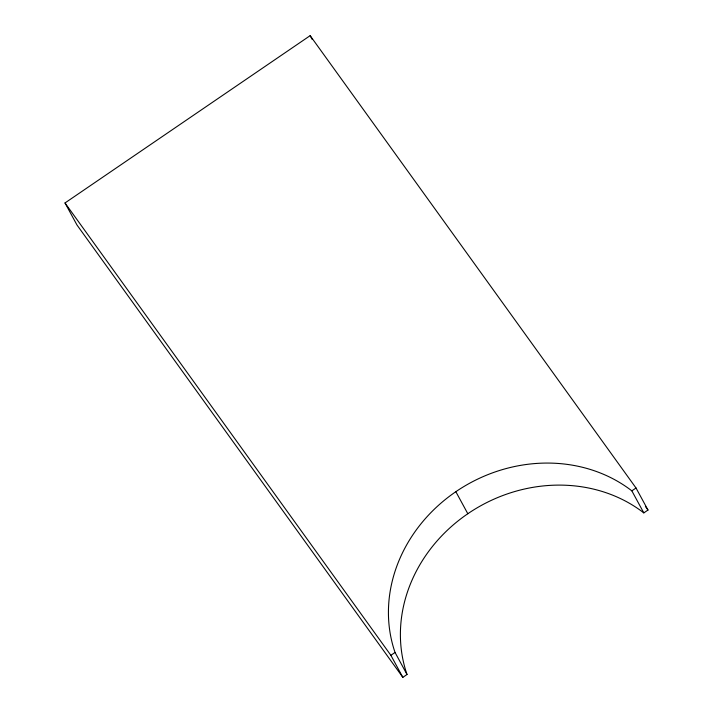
<?xml version="1.0" encoding="UTF-8"?>
<svg xmlns="http://www.w3.org/2000/svg" width="713" height="713" viewBox="0 0 713 713"><rect width="100%" height="100%" fill="white"/><g stroke="black" fill="none" stroke-linecap="round" stroke-linejoin="round"><path stroke-width="1.07" d="M467.817 513.734A148.589 132.752 -28.5 0 0 407.016 674.498L402.845 677.35L76.977 224.996L65.008 202.955L310.155 35.65L636.023 488.004L647.992 510.045L643.812 512.897A148.589 132.752 -28.5 0 0 467.817 513.734L455.848 491.694A148.589 132.752 -28.5 0 1 631.843 490.856L636.023 488.004M402.845 677.35L390.876 655.309L395.047 652.457A148.589 132.752 -28.5 0 1 455.848 491.694M645.39 506.435L647.992 510.045M65.008 202.955L390.876 655.309M631.843 490.856L643.812 512.897M310.155 35.65L312.241 39.482M395.047 652.457L407.016 674.498"/></g></svg>
